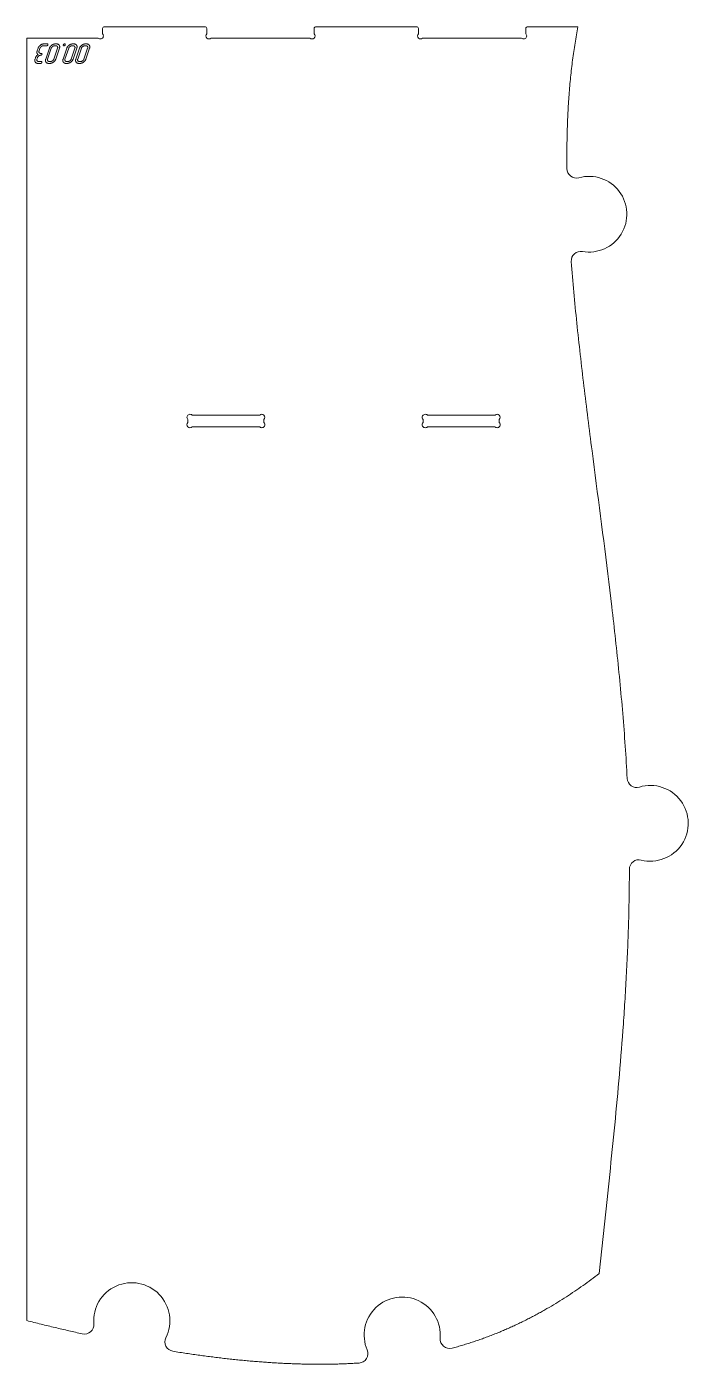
# Model space of a CAD drawing. Header units: millimetres. Extents: x 14 to 1440, y -716 to -10.
# Drawn here: x 1091 to 1440, y -716 to -10 of the extents above; entities that cross this region are included whole.
import ezdxf

# ---------------------------------------------------------------- set-up
doc = ezdxf.new("R2010")
doc.units = ezdxf.units.MM
doc.layers.add('Cut', color=7, linetype='Continuous', lineweight=0)
doc.layers.add('Mark', color=7, linetype='Continuous', lineweight=0)

msp = doc.modelspace()

# ---------------------------------------------------------------- linework, layer by layer
at = {"layer": 'Cut'}
for points in [[(1393.054429, -668.61327), (1391.989215, -669.417096), (1390.921543, -670.216032), (1389.851303, -671.010023), (1388.778386, -671.799019), (1387.702681, -672.582966), (1386.62408, -673.361813), (1385.542472, -674.135506), (1384.457748, -674.903994), (1383.369799, -675.667224), (1382.278514, -676.425143), (1381.183785, -677.1777), (1380.085502, -677.924842), (1378.983555, -678.666517), (1377.877834, -679.402672), (1376.768231, -680.133254), (1375.654634, -680.858213), (1374.536936, -681.577494), (1373.415025, -682.291046), (1372.288794, -682.998817), (1371.158131, -683.700754), (1370.022927, -684.396804), (1368.883074, -685.086916), (1367.738461, -685.771036), (1366.588978, -686.449114), (1365.434516, -687.121095), (1364.855384, -687.454783), (1364.274966, -687.786928), (1363.693249, -688.117523), (1363.110218, -688.446561), (1362.525861, -688.774036), (1361.940162, -689.099941), (1361.35311, -689.424269), (1360.764689, -689.747015), (1360.174887, -690.068171), (1359.583689, -690.387732), (1358.991082, -690.70569), (1358.397053, -691.022039), (1357.801586, -691.336772), (1357.20467, -691.649883), (1356.60629, -691.961366), (1356.006432, -692.271213), (1355.405083, -692.579418), (1354.802228, -692.885975), (1354.197855, -693.190878), (1353.59195, -693.494118), (1352.984499, -693.795691), (1352.375488, -694.09559), (1351.764903, -694.393807), (1351.152731, -694.690336), (1350.538958, -694.985172), (1349.923571, -695.278307), (1349.306555, -695.569734), (1348.687897, -695.859448), (1348.067584, -696.147442), (1347.445601, -696.433708), (1346.821935, -696.718241), (1346.196573, -697.001035), (1345.569499, -697.282081), (1344.940702, -697.561375), (1344.310167, -697.838909), (1343.67788, -698.114677), (1343.043828, -698.388672), (1342.407997, -698.660888), (1341.770373, -698.931318), (1341.130943, -699.199955), (1340.489693, -699.466794), (1339.846609, -699.731828), (1339.201678, -699.995049), (1338.554885, -700.256452), (1337.906218, -700.51603), (1337.255662, -700.773776), (1336.603204, -701.029684), (1335.948829, -701.283747), (1335.292526, -701.53596), (1334.634278, -701.786314), (1333.974074, -702.034804), (1333.311899, -702.281423), (1332.64774, -702.526164), (1331.981582, -702.769022), (1331.313412, -703.009989), (1330.643217, -703.249059), (1329.970983, -703.486225), (1329.296696, -703.721481), (1328.620342, -703.954821), (1327.941908, -704.186237), (1327.261379, -704.415723), (1326.578743, -704.643273), (1325.893986, -704.868881), (1325.207093, -705.092538), (1324.518052, -705.31424), (1323.826848, -705.533979), (1323.133467, -705.751749), (1322.437897, -705.967543), (1321.740124, -706.181356), (1321.040132, -706.393179), (1320.33791, -706.603007), (1319.633443, -706.810834), (1318.926718, -707.016652), (1318.217721, -707.220455), (1317.506437, -707.422237), (1316.792855, -707.62199), (1316.076959, -707.819709), (1315.358736, -708.015387, -0.5200479909), (1309.07008, -702.773559, 1.2759658594), (1270.522224, -708.92124, -0.5164059997), (1266.233336, -715.85582), (1265.586586, -715.896261), (1264.938151, -715.935407), (1264.288026, -715.973255), (1263.636205, -716.009802), (1262.982684, -716.045046), (1262.327456, -716.078984), (1261.670518, -716.111613), (1261.011862, -716.142932), (1260.351485, -716.172938), (1259.689381, -716.201628), (1259.025545, -716.228999), (1258.35997, -716.25505), (1257.692654, -716.279777), (1257.023589, -716.303178), (1256.35277, -716.325251), (1255.680193, -716.345994), (1255.005853, -716.365402), (1254.329743, -716.383475), (1253.651858, -716.40021), (1252.972195, -716.415603), (1252.290746, -716.429653), (1251.607507, -716.442357), (1250.922473, -716.453713), (1250.235638, -716.463718), (1249.546997, -716.472369), (1248.856546, -716.479664), (1248.164277, -716.485601), (1247.470187, -716.490177), (1246.774271, -716.493389), (1246.076522, -716.495235), (1245.376936, -716.495713), (1244.675507, -716.49482), (1243.97223, -716.492553), (1243.2671, -716.48891), (1242.560111, -716.483888), (1241.851259, -716.477485), (1241.140538, -716.469699), (1240.427943, -716.460527), (1239.713468, -716.449966), (1238.997108, -716.438013), (1238.278859, -716.424668), (1237.558715, -716.409926), (1236.836669, -716.393785), (1236.112719, -716.376243), (1235.386857, -716.357297), (1234.659079, -716.336946), (1233.92938, -716.315185), (1233.197754, -716.292013), (1232.464195, -716.267428), (1231.7287, -716.241426), (1230.991262, -716.214006), (1230.251877, -716.185164), (1229.510538, -716.154899), (1228.767241, -716.123207), (1228.021981, -716.090086), (1227.274752, -716.055534), (1226.525549, -716.019548), (1225.774366, -715.982126), (1225.021199, -715.943265), (1224.266043, -715.902963), (1223.508891, -715.861217), (1222.749739, -715.818024), (1221.988581, -715.773383), (1221.225413, -715.72729), (1220.460228, -715.679743), (1219.693023, -715.63074), (1218.92379, -715.580278), (1218.152526, -715.528355), (1217.379225, -715.474967), (1216.603881, -715.420113), (1215.82649, -715.36379), (1215.047046, -715.305996), (1214.265544, -715.246727), (1213.481979, -715.185982), (1212.696345, -715.123758), (1211.908637, -715.060053), (1211.11885, -714.994863), (1210.326979, -714.928187), (1209.533018, -714.860022), (1208.736962, -714.790365), (1207.938806, -714.719215), (1207.138545, -714.646567), (1206.336173, -714.572421), (1205.531686, -714.496772), (1204.725077, -714.41962), (1203.916341, -714.340961), (1203.105474, -714.260793), (1202.292471, -714.179113), (1201.477325, -714.09592), (1200.660031, -714.011209), (1199.840585, -713.924979), (1199.018981, -713.837228), (1198.195214, -713.747952), (1197.369278, -713.65715), (1196.541169, -713.564818), (1195.710881, -713.470954), (1194.878408, -713.375557), (1194.043746, -713.278622), (1193.20689, -713.180148), (1192.367833, -713.080133), (1191.526572, -712.978573), (1190.683099, -712.875466), (1189.837411, -712.77081), (1188.989503, -712.664603), (1188.139367, -712.55684), (1187.287001, -712.447521), (1186.432398, -712.336643), (1185.575552, -712.224203), (1184.71646, -712.110198), (1183.855115, -711.994627), (1182.991512, -711.877486), (1182.125646, -711.758773), (1181.257512, -711.638485), (1180.387104, -711.516621), (1179.514418, -711.393177), (1178.639448, -711.268151), (1177.762188, -711.141541), (1176.882634, -711.013344), (1176.00078, -710.883557), (1175.116621, -710.752179), (1174.230152, -710.619205), (1173.341367, -710.484635), (1172.450261, -710.348465), (1171.556829, -710.210694), (1170.661066, -710.071317), (1169.762967, -709.930334), (1168.862525, -709.787741), (1167.959737, -709.643535, -0.5055615811), (1164.272811, -702.484177, 1.3143864148), (1126.231107, -695.144842, -0.504451021), (1120.16271, -700.422656), (1119.277295, -700.225558), (1118.389939, -700.027168), (1117.500639, -699.827485), (1116.609391, -699.626508), (1115.716191, -699.424235), (1114.821037, -699.220663), (1113.923925, -699.015793), (1113.024852, -698.809621), (1112.123814, -698.602147), (1111.220809, -698.393368), (1110.315832, -698.183284), (1109.40888, -697.971892), (1108.49995, -697.759192), (1107.589039, -697.54518), (1106.676143, -697.329857), (1105.76126, -697.11322), (1104.844384, -696.895267), (1103.925514, -696.675997), (1103.004646, -696.455408), (1102.081776, -696.2335), (1101.156902, -696.010269), (1100.230019, -695.785715), (1099.301124, -695.559836), (1098.370215, -695.33263), (1097.437288, -695.104096), (1096.502338, -694.874232), (1095.565364, -694.643037), (1094.626361, -694.410509), (1093.685327, -694.176646), (1092.742258, -693.941446), (1091.79715, -693.704909), (1090.85, -693.467032), (1090.85, -16.206988), (1128.604856, -16.206988, 1), (1130.84992, -13.961924), (1130.84992, -11.206998, -0.4142135624), (1131.849918, -10.207), (1184.849812, -10.207, -0.4142135624), (1185.84981, -11.206998), (1185.84981, -13.961924, 1), (1188.094874, -16.206988), (1240.314515, -16.206988, 1), (1242.559579, -13.961924), (1242.559579, -11.206998, -0.4142135624), (1243.559577, -10.207), (1296.559471, -10.207, -0.4142135624), (1297.559469, -11.206998), (1297.559469, -13.961924, 1), (1299.804533, -16.206988), (1352.024174, -16.206988, 1), (1354.269238, -13.961924), (1354.269238, -11.206998, -0.4142135624), (1355.269236, -10.207), (1381.769183, -10.207), (1381.561379, -11.279671), (1381.357749, -12.355772), (1381.158271, -13.435289), (1380.962923, -14.518206), (1380.771682, -15.604508), (1380.584527, -16.694179), (1380.401436, -17.787206), (1380.222385, -18.883572), (1380.047354, -19.983262), (1379.876321, -21.086261), (1379.709262, -22.192555), (1379.546157, -23.302127), (1379.386982, -24.414963), (1379.231717, -25.531047), (1379.080338, -26.650364), (1378.932824, -27.7729), (1378.789152, -28.898638), (1378.649302, -30.027564), (1378.513249, -31.159663), (1378.380974, -32.294919), (1378.252452, -33.433317), (1378.127663, -34.574842), (1378.006584, -35.719479), (1377.889193, -36.867212), (1377.775468, -38.018027), (1377.665387, -39.171908), (1377.558928, -40.32884), (1377.456068, -41.488808), (1377.356787, -42.651797), (1377.261061, -43.817791), (1377.168868, -44.986776), (1377.080187, -46.158736), (1376.994996, -47.333656), (1376.913271, -48.51152), (1376.834992, -49.692315), (1376.760136, -50.876023), (1376.688681, -52.062631), (1376.620605, -53.252123), (1376.555886, -54.444484), (1376.494502, -55.639699), (1376.43643, -56.837752), (1376.381649, -58.038629), (1376.330137, -59.242313), (1376.281871, -60.448791), (1376.23683, -61.658047), (1376.194991, -62.870065), (1376.156332, -64.084831), (1376.120831, -65.302329), (1376.088467, -66.522544), (1376.059216, -67.745461), (1376.033058, -68.971064), (1376.009969, -70.19934), (1375.989928, -71.430271), (1375.972912, -72.663844), (1375.958901, -73.900043), (1375.94787, -75.138853), (1375.9398, -76.380258), (1375.934666, -77.624244), (1375.932448, -78.870795), (1375.933123, -80.119896), (1375.93667, -81.371532), (1375.943065, -82.625688), (1375.952287, -83.882348), (1375.964314, -85.141498, 0.4917796925), (1382.288284, -89.909689, -1.2503515245), (1384.100699, -128.889479, 0.4898942849), (1378.244059, -134.193619), (1378.398868, -136.195238), (1378.557933, -138.201027), (1378.721179, -140.210935), (1378.888535, -142.224911), (1379.059928, -144.242907), (1379.235284, -146.264872), (1379.41453, -148.290756), (1379.597595, -150.320509), (1379.784404, -152.35408), (1379.974884, -154.391419), (1380.168964, -156.432477), (1380.36657, -158.477203), (1380.567629, -160.525547), (1380.772068, -162.577459), (1380.979814, -164.632888), (1381.190795, -166.691786), (1381.404937, -168.754101), (1381.622168, -170.819783), (1381.842414, -172.888783), (1382.065604, -174.96105), (1382.291663, -177.036533), (1382.520518, -179.115184), (1382.752098, -181.196952), (1382.986329, -183.281786), (1383.223139, -185.369637), (1383.462453, -187.460454), (1383.7042, -189.554187), (1383.948306, -191.650787), (1384.194699, -193.750202), (1384.443305, -195.852384), (1384.694052, -197.957281), (1384.946867, -200.064844), (1385.201677, -202.175022), (1385.458409, -204.287766), (1385.71699, -206.403025), (1385.977347, -208.520749), (1386.239407, -210.640888), (1386.503098, -212.763392), (1386.768346, -214.888211), (1387.035078, -217.015294), (1387.303222, -219.144592), (1387.572705, -221.276055), (1387.843454, -223.409631), (1388.115395, -225.545272), (1388.388457, -227.682926), (1388.662565, -229.822545), (1388.937648, -231.964077), (1389.213632, -234.107473), (1389.768011, -238.399654), (1390.325121, -242.698689), (1390.884377, -247.004176), (1391.445197, -251.315713), (1392.006997, -255.6329), (1392.569193, -259.955336), (1393.131204, -264.28262), (1393.692444, -268.614351), (1394.252331, -272.950127), (1394.810282, -277.289548), (1395.365713, -281.632213), (1395.918042, -285.977721), (1396.466684, -290.32567), (1397.011056, -294.67566), (1397.550576, -299.027289), (1398.08466, -303.380157), (1398.612724, -307.733863), (1399.134186, -312.088006), (1399.648462, -316.442183), (1399.902722, -318.61916), (1400.154968, -320.795996), (1400.405125, -322.97264), (1400.653122, -325.149042), (1400.898884, -327.325152), (1401.14234, -329.500921), (1401.383416, -331.676297), (1401.622039, -333.851231), (1401.858136, -336.025672), (1402.091635, -338.199571), (1402.322463, -340.372878), (1402.550546, -342.545541), (1402.775812, -344.717512), (1402.998188, -346.88874), (1403.217601, -349.059174), (1403.433978, -351.228766), (1403.647246, -353.397464), (1403.857332, -355.565218), (1404.064163, -357.731979), (1404.267667, -359.897696), (1404.46777, -362.062319), (1404.6644, -364.225798), (1404.857483, -366.388083), (1405.046948, -368.549124), (1405.23272, -370.70887), (1405.414726, -372.867271), (1405.592895, -375.024278), (1405.767153, -377.179841), (1405.937427, -379.333908), (1406.103645, -381.48643), (1406.265733, -383.637357), (1406.423618, -385.786639), (1406.577228, -387.934225), (1406.726489, -390.080066), (1406.871329, -392.224111), (1407.011675, -394.36631), (1407.147454, -396.506614), (1407.278592, -398.644971), (1407.405018, -400.781332), (1407.526658, -402.915647), (1407.643439, -405.047865), (1407.755288, -407.177936, 0.4871756764), (1414.196975, -411.707084, -1.3135480345), (1415.139819, -450.252577, 0.4874174628), (1408.927266, -455.095161), (1408.922897, -456.828284), (1408.915456, -458.559953), (1408.904973, -460.290178), (1408.891475, -462.018969), (1408.874991, -463.746336), (1408.855549, -465.472289), (1408.833177, -467.196839), (1408.807903, -468.919997), (1408.779757, -470.641771), (1408.748765, -472.362173), (1408.714957, -474.081213), (1408.67836, -475.798901), (1408.639003, -477.515247), (1408.596914, -479.230262), (1408.552121, -480.943956), (1408.504653, -482.656338), (1408.454538, -484.36742), (1408.401803, -486.077212), (1408.346479, -487.785723), (1408.288592, -489.492964), (1408.228171, -491.198946), (1408.165244, -492.903678), (1408.099839, -494.607171), (1408.031985, -496.309436), (1407.96171, -498.010481), (1407.889043, -499.710318), (1407.81401, -501.408957), (1407.736642, -503.106408), (1407.656965, -504.802682), (1407.575009, -506.497788), (1407.490802, -508.191737), (1407.404371, -509.884539), (1407.315745, -511.576204), (1407.224953, -513.266743), (1407.132022, -514.956166), (1407.036981, -516.644484), (1406.939858, -518.331705), (1406.840681, -520.017841), (1406.739479, -521.702902), (1406.63628, -523.386898), (1406.531113, -525.06984), (1406.424004, -526.751737), (1406.314983, -528.4326), (1406.204079, -530.11244), (1406.091318, -531.791265), (1405.97673, -533.469088), (1405.860343, -535.145917), (1405.742184, -536.821764), (1405.500668, -540.170549), (1405.252406, -543.515527), (1404.997626, -546.856778), (1404.736553, -550.194385), (1404.469414, -553.52843), (1404.196434, -556.858995), (1403.91784, -560.186162), (1403.633858, -563.510013), (1403.344713, -566.83063), (1403.050633, -570.148095), (1402.751842, -573.46249), (1402.448568, -576.773897), (1402.141036, -580.082398), (1401.829472, -583.388076), (1401.514103, -586.691011), (1401.195155, -589.991287), (1400.872853, -593.288986), (1400.547424, -596.584188), (1400.219094, -599.876977), (1399.888088, -603.167434), (1399.554634, -606.455642), (1399.218957, -609.741682), (1398.881284, -613.025637), (1398.541839, -616.307588), (1398.200851, -619.587618), (1397.858544, -622.865808), (1397.170879, -629.416998), (1396.480653, -635.961815), (1395.789676, -642.500915), (1395.099756, -649.034954), (1394.412703, -655.564589), (1393.730324, -662.090475)], [(1213.818556, -221.506578, 1), (1216.06362, -219.261514), (1216.06362, -217.551654, 1), (1213.818556, -215.30659), (1178.108765, -215.30659, 1), (1175.863701, -217.551654), (1175.863701, -219.261514, 1), (1178.108765, -221.506578)], [(1337.999723, -221.506578, 1), (1340.244787, -219.261514), (1340.244787, -217.551654, 1), (1337.999723, -215.30659), (1302.289931, -215.30659, 1), (1300.044867, -217.551654), (1300.044867, -219.261514, 1), (1302.289931, -221.506578)]]:
    msp.add_lwpolyline(points, format="xyb", close=True, dxfattribs=at)
at = {"layer": 'Mark'}
for points in [[(1098.534932, -24.274483), (1098.17779, -24.274483), (1098.112593, -24.273007), (1098.049592, -24.268581), (1097.988787, -24.261205), (1097.930176, -24.250878), (1097.873762, -24.2376), (1097.819542, -24.221372), (1097.767519, -24.202193), (1097.717691, -24.180063), (1097.670058, -24.154983), (1097.624621, -24.126952), (1097.581379, -24.095971), (1097.540333, -24.062039), (1097.501483, -24.025156), (1097.464828, -23.985323), (1097.430368, -23.942539), (1097.398104, -23.896805), (1097.368616, -23.848999), (1097.342484, -23.8), (1097.319708, -23.749808), (1097.300288, -23.698424), (1097.284224, -23.645846), (1097.271516, -23.592076), (1097.262164, -23.537113), (1097.256168, -23.480957), (1097.253529, -23.423609), (1097.254245, -23.365068), (1097.258317, -23.305334), (1097.265746, -23.244407), (1097.27653, -23.182287), (1097.290671, -23.118974), (1097.308167, -23.054469), (1097.32902, -22.988771), (1097.81451, -21.560202), (1097.838402, -21.494238), (1097.864821, -21.429493), (1097.893768, -21.365967), (1097.925241, -21.30366), (1097.959242, -21.242572), (1097.995771, -21.182702), (1098.034827, -21.124052), (1098.07641, -21.066621), (1098.12052, -21.010408), (1098.167157, -20.955415), (1098.216322, -20.90164), (1098.268014, -20.849085), (1098.322233, -20.797748), (1098.37898, -20.747631), (1098.438254, -20.698732), (1098.500055, -20.651052), (1098.56323, -20.605453), (1098.626624, -20.562796), (1098.690237, -20.52308), (1098.754069, -20.486307), (1098.818121, -20.452475), (1098.882392, -20.421585), (1098.946882, -20.393637), (1099.011592, -20.368631), (1099.07652, -20.346567), (1099.141669, -20.327445), (1099.207036, -20.311264), (1099.272623, -20.298026), (1099.338429, -20.287729), (1099.404454, -20.280374), (1099.470699, -20.275962), (1099.537163, -20.274491), (1101.322873, -20.274491), (1101.384084, -20.272538), (1101.442715, -20.266678), (1101.498767, -20.256913), (1101.552239, -20.243241), (1101.603133, -20.225663), (1101.651447, -20.204178), (1101.697183, -20.178788), (1101.740339, -20.149491), (1101.780916, -20.116288), (1101.818914, -20.079179), (1101.854332, -20.038163), (1101.887172, -19.993241), (1101.917432, -19.944413), (1101.945113, -19.891679), (1101.970215, -19.835038), (1101.992738, -19.774492), (1102.011368, -19.713945), (1102.024764, -19.657304), (1102.032926, -19.60457), (1102.035853, -19.555742), (1102.033546, -19.51082), (1102.026006, -19.469805), (1102.01323, -19.432695), (1101.995221, -19.399492), (1101.971978, -19.370196), (1101.9435, -19.344805), (1101.909788, -19.323321), (1101.870842, -19.305743), (1101.826662, -19.292071), (1101.777248, -19.282305), (1101.722599, -19.276446), (1101.662716, -19.274493), (1099.877006, -19.274493), (1099.757487, -19.2771), (1099.638469, -19.28492), (1099.519951, -19.297954), (1099.401933, -19.316202), (1099.284415, -19.339664), (1099.167397, -19.368339), (1099.05088, -19.402228), (1098.934862, -19.441331), (1098.819344, -19.485647), (1098.704326, -19.535178), (1098.589809, -19.589921), (1098.475791, -19.649879), (1098.362274, -19.71505), (1098.249256, -19.785435), (1098.136739, -19.861034), (1098.024721, -19.941846), (1097.915184, -20.026373), (1097.810107, -20.113117), (1097.709491, -20.202076), (1097.613335, -20.293251), (1097.521639, -20.386642), (1097.434404, -20.48225), (1097.351629, -20.580073), (1097.273314, -20.680112), (1097.199459, -20.782367), (1097.130065, -20.886839), (1097.065132, -20.993526), (1097.004659, -21.102429), (1096.948646, -21.213548), (1096.897093, -21.326884), (1096.850001, -21.442435), (1096.807369, -21.560202), (1096.321879, -22.988771), (1096.296313, -23.067826), (1096.273577, -23.146176), (1096.25367, -23.22382), (1096.236594, -23.300758), (1096.222347, -23.37699), (1096.21093, -23.452516), (1096.202343, -23.527336), (1096.196586, -23.601451), (1096.193659, -23.67486), (1096.193561, -23.747563), (1096.196294, -23.81956), (1096.201856, -23.890851), (1096.210248, -23.961437), (1096.22147, -24.031316), (1096.235522, -24.10049), (1096.252403, -24.168958), (1096.271767, -24.23572), (1096.293263, -24.299775), (1096.316893, -24.361123), (1096.342655, -24.419763), (1096.370551, -24.475698), (1096.40058, -24.528925), (1096.432742, -24.579445), (1096.467038, -24.627258), (1096.503466, -24.672365), (1096.542028, -24.714764), (1096.582723, -24.754457), (1096.625551, -24.791442), (1096.670512, -24.825721), (1096.717606, -24.857293), (1096.766834, -24.886158), (1096.818195, -24.912316), (1096.697959, -24.983598), (1096.582481, -25.059109), (1096.47176, -25.138847), (1096.365796, -25.222813), (1096.26459, -25.311008), (1096.16814, -25.40343), (1096.076448, -25.50008), (1095.989513, -25.600958), (1095.907336, -25.706065), (1095.829915, -25.815399), (1095.757252, -25.928961), (1095.689347, -26.046751), (1095.626198, -26.16877), (1095.567807, -26.295016), (1095.514173, -26.42549), (1095.465296, -26.560192), (1095.222551, -27.274477), (1095.18523, -27.391978), (1095.153876, -27.50729), (1095.128488, -27.620411), (1095.109067, -27.731343), (1095.095613, -27.840085), (1095.088125, -27.946637), (1095.086604, -28.050999), (1095.09105, -28.153172), (1095.101462, -28.253154), (1095.117841, -28.350947), (1095.140186, -28.44655), (1095.168498, -28.539963), (1095.202777, -28.631186), (1095.243022, -28.72022), (1095.289234, -28.807063), (1095.341412, -28.891717), (1095.398584, -28.972664), (1095.459776, -29.048389), (1095.524989, -29.118892), (1095.594223, -29.184172), (1095.667476, -29.24423), (1095.744751, -29.299065), (1095.826045, -29.348678), (1095.911361, -29.393069), (1096.000696, -29.432237), (1096.094052, -29.466183), (1096.191429, -29.494906), (1096.292826, -29.518407), (1096.398244, -29.536685), (1096.507682, -29.549742), (1096.62114, -29.557575), (1096.738619, -29.560186), (1098.167188, -29.560186), (1098.228398, -29.558233), (1098.287029, -29.552374), (1098.343081, -29.542608), (1098.396554, -29.528936), (1098.447448, -29.511358), (1098.495762, -29.489874), (1098.541497, -29.464483), (1098.584653, -29.435187), (1098.62523, -29.401984), (1098.663228, -29.364874), (1098.698647, -29.323859), (1098.731486, -29.278937), (1098.761747, -29.230109), (1098.789428, -29.177375), (1098.81453, -29.120734), (1098.837052, -29.060187), (1098.855682, -28.999641), (1098.869078, -28.943), (1098.87724, -28.890266), (1098.880168, -28.841438), (1098.877861, -28.796516), (1098.87032, -28.7555), (1098.857545, -28.718391), (1098.839536, -28.685188), (1098.816292, -28.655891), (1098.787815, -28.630501), (1098.754103, -28.609016), (1098.715157, -28.591438), (1098.670977, -28.577766), (1098.621562, -28.568001), (1098.566913, -28.562141), (1098.507031, -28.560188), (1097.078462, -28.560188), (1097.013265, -28.558713), (1096.950264, -28.554287), (1096.889458, -28.546911), (1096.830848, -28.536584), (1096.774433, -28.523306), (1096.720214, -28.507077), (1096.668191, -28.487898), (1096.618363, -28.465769), (1096.57073, -28.440689), (1096.525293, -28.412658), (1096.482051, -28.381677), (1096.441005, -28.347745), (1096.402155, -28.310862), (1096.3655, -28.271029), (1096.33104, -28.228245), (1096.298776, -28.182511), (1096.269288, -28.134704), (1096.243156, -28.085705), (1096.22038, -28.035514), (1096.20096, -27.984129), (1096.184896, -27.931552), (1096.172188, -27.877782), (1096.162836, -27.822819), (1096.15684, -27.766663), (1096.1542, -27.709315), (1096.154917, -27.650773), (1096.158989, -27.591039), (1096.166417, -27.530112), (1096.177202, -27.467993), (1096.191342, -27.40468), (1096.208839, -27.340175), (1096.229691, -27.274477), (1096.472436, -26.560192), (1096.496328, -26.494228), (1096.522748, -26.429483), (1096.551694, -26.365957), (1096.583168, -26.30365), (1096.617169, -26.242562), (1096.653698, -26.182692), (1096.692753, -26.124042), (1096.734336, -26.066611), (1096.778447, -26.010398), (1096.825084, -25.955405), (1096.874249, -25.90163), (1096.925941, -25.849075), (1096.98016, -25.797738), (1097.036907, -25.747621), (1097.096181, -25.698722), (1097.157982, -25.651042), (1097.221157, -25.605443), (1097.28455, -25.562786), (1097.348163, -25.52307), (1097.411996, -25.486297), (1097.476048, -25.452465), (1097.540319, -25.421575), (1097.604809, -25.393627), (1097.669518, -25.368621), (1097.734447, -25.346557), (1097.799595, -25.327435), (1097.864963, -25.311254), (1097.93055, -25.298016), (1097.996356, -25.287719), (1098.062381, -25.280364), (1098.128625, -25.275952), (1098.195089, -25.274481), (1098.2563, -25.272528), (1098.314931, -25.266668), (1098.370983, -25.256903), (1098.424456, -25.243231), (1098.475349, -25.225653), (1098.523664, -25.204168), (1098.569399, -25.178778), (1098.612555, -25.149481), (1098.653132, -25.116278), (1098.69113, -25.079169), (1098.726549, -25.038153), (1098.759388, -24.993231), (1098.789648, -24.944403), (1098.817329, -24.891669), (1098.842431, -24.835028), (1098.864954, -24.774482), (1098.883584, -24.713935), (1098.89698, -24.657294), (1098.905142, -24.60456), (1098.908069, -24.555732), (1098.905763, -24.51081), (1098.898222, -24.469795), (1098.885447, -24.432685), (1098.867438, -24.399482), (1098.844194, -24.370186), (1098.815716, -24.344795), (1098.782005, -24.323311), (1098.743059, -24.305733), (1098.698878, -24.292061), (1098.649464, -24.282295), (1098.594815, -24.276436)], [(1106.165386, -27.274477), (1108.107346, -21.560202), (1108.144639, -21.442767), (1108.175966, -21.327516), (1108.201327, -21.214448), (1108.220721, -21.103563), (1108.23415, -20.994861), (1108.241612, -20.888343), (1108.243108, -20.784008), (1108.238638, -20.681856), (1108.228202, -20.581887), (1108.211799, -20.484102), (1108.18943, -20.388501), (1108.161095, -20.295082), (1108.126794, -20.203847), (1108.086527, -20.114795), (1108.040294, -20.027927), (1107.988094, -19.943241), (1107.930932, -19.86226), (1107.869811, -19.786503), (1107.804731, -19.715971), (1107.735692, -19.650664), (1107.662694, -19.590581), (1107.585736, -19.535723), (1107.50482, -19.486089), (1107.419945, -19.44168), (1107.331111, -19.402495), (1107.238318, -19.368535), (1107.141566, -19.3398), (1107.040855, -19.316289), (1106.936185, -19.298003), (1106.827556, -19.284942), (1106.714968, -19.277105), (1106.598421, -19.274493), (1105.884136, -19.274493), (1105.764631, -19.277099), (1105.645595, -19.284918), (1105.527029, -19.29795), (1105.408932, -19.316195), (1105.291304, -19.339653), (1105.174146, -19.368324), (1105.057458, -19.402207), (1104.941239, -19.441303), (1104.82549, -19.485612), (1104.71021, -19.535134), (1104.5954, -19.589869), (1104.48106, -19.649816), (1104.367188, -19.714977), (1104.253787, -19.78535), (1104.140855, -19.860936), (1104.028392, -19.941735), (1103.918409, -20.026249), (1103.812915, -20.112982), (1103.71191, -20.201934), (1103.615394, -20.293105), (1103.523368, -20.386494), (1103.43583, -20.482101), (1103.352782, -20.579928), (1103.274223, -20.679973), (1103.200152, -20.782236), (1103.130571, -20.886718), (1103.065479, -20.993419), (1103.004877, -21.102338), (1102.948763, -21.213477), (1102.897139, -21.326833), (1102.850003, -21.442408), (1102.807357, -21.560202), (1100.865396, -27.274477), (1100.828077, -27.392005), (1100.796754, -27.50734), (1100.771428, -27.620483), (1100.752098, -27.731434), (1100.738765, -27.840192), (1100.731429, -27.946757), (1100.73009, -28.051131), (1100.734747, -28.153311), (1100.745401, -28.2533), (1100.762051, -28.351095), (1100.784699, -28.446699), (1100.813343, -28.54011), (1100.847983, -28.631328), (1100.88862, -28.720354), (1100.935254, -28.807187), (1100.987885, -28.891828), (1101.045509, -28.972762), (1101.107122, -29.048475), (1101.172725, -29.118966), (1101.242317, -29.184235), (1101.315899, -29.244283), (1101.393471, -29.299109), (1101.475032, -29.348714), (1101.560582, -29.393097), (1101.650122, -29.432258), (1101.743651, -29.466199), (1101.84117, -29.494917), (1101.942679, -29.518414), (1102.048177, -29.536689), (1102.157664, -29.549743), (1102.271141, -29.557576), (1102.388608, -29.560186), (1103.102892, -29.560186), (1103.22095, -29.55757), (1103.338629, -29.54972), (1103.45593, -29.536636), (1103.572851, -29.51832), (1103.689394, -29.49477), (1103.805558, -29.465987), (1103.921343, -29.43197), (1104.036749, -29.39272), (1104.151776, -29.348237), (1104.266425, -29.29852), (1104.380694, -29.243571), (1104.494585, -29.183387), (1104.608097, -29.117971), (1104.72123, -29.047321), (1104.833984, -28.971438), (1104.946359, -28.890322), (1105.056295, -28.80551), (1105.161732, -28.718541), (1105.262669, -28.629415), (1105.359106, -28.538132), (1105.451044, -28.444692), (1105.538482, -28.349094), (1105.62142, -28.25134), (1105.699859, -28.151428), (1105.773799, -28.049359), (1105.843239, -27.945133), (1105.908179, -27.83875), (1105.968619, -27.73021), (1106.02456, -27.619512), (1106.076002, -27.506657), (1106.122944, -27.391646)], [(1105.158245, -27.274477), (1107.100205, -21.560202), (1107.12103, -21.494571), (1107.1385, -21.430125), (1107.152613, -21.366866), (1107.163371, -21.304793), (1107.170774, -21.243907), (1107.174821, -21.184206), (1107.175512, -21.125692), (1107.172848, -21.068365), (1107.166828, -21.012223), (1107.157452, -20.957268), (1107.144721, -20.903499), (1107.128634, -20.850916), (1107.109191, -20.799519), (1107.086393, -20.749309), (1107.060239, -20.700285), (1107.03073, -20.652447), (1106.998476, -20.606679), (1106.964088, -20.563864), (1106.927565, -20.524001), (1106.888909, -20.487091), (1106.848119, -20.453134), (1106.805194, -20.42213), (1106.760136, -20.394079), (1106.712943, -20.36898), (1106.663617, -20.346834), (1106.612156, -20.327641), (1106.558562, -20.3114), (1106.502833, -20.298113), (1106.44497, -20.287778), (1106.384973, -20.280396), (1106.322843, -20.275967), (1106.258578, -20.274491), (1105.544293, -20.274491), (1105.477775, -20.275962), (1105.411452, -20.280377), (1105.345324, -20.287735), (1105.279391, -20.298036), (1105.213653, -20.311281), (1105.148109, -20.327468), (1105.08276, -20.346599), (1105.017607, -20.368673), (1104.952648, -20.39369), (1104.887884, -20.42165), (1104.823314, -20.452554), (1104.75894, -20.486401), (1104.694761, -20.523191), (1104.630776, -20.562924), (1104.566986, -20.6056), (1104.503391, -20.65122), (1104.441172, -20.698918), (1104.381507, -20.747832), (1104.324398, -20.797961), (1104.269843, -20.849305), (1104.217844, -20.901863), (1104.168401, -20.955637), (1104.121512, -21.010626), (1104.077179, -21.06683), (1104.0354, -21.124249), (1103.996177, -21.182883), (1103.959509, -21.242732), (1103.925397, -21.303796), (1103.893839, -21.366075), (1103.864837, -21.429569), (1103.83839, -21.494278), (1103.814498, -21.560202), (1101.872537, -27.274477), (1101.851711, -27.340135), (1101.834267, -27.404604), (1101.820203, -27.467885), (1101.809521, -27.529976), (1101.802221, -27.590879), (1101.798301, -27.650593), (1101.797763, -27.709118), (1101.800607, -27.766454), (1101.806831, -27.822601), (1101.816437, -27.877559), (1101.829425, -27.931329), (1101.845793, -27.98391), (1101.865544, -28.035301), (1101.888675, -28.085504), (1101.915188, -28.134518), (1101.945082, -28.182343), (1101.977753, -28.228098), (1102.012595, -28.270901), (1102.04961, -28.310751), (1102.088797, -28.34765), (1102.130155, -28.381597), (1102.173686, -28.412593), (1102.219389, -28.440636), (1102.267263, -28.465727), (1102.31731, -28.487866), (1102.369528, -28.507054), (1102.423919, -28.523289), (1102.480481, -28.536573), (1102.539216, -28.546905), (1102.600122, -28.554285), (1102.6632, -28.558712), (1102.728451, -28.560188), (1103.442735, -28.560188), (1103.507739, -28.558708), (1103.572646, -28.554265), (1103.637454, -28.546862), (1103.702165, -28.536496), (1103.766779, -28.52317), (1103.831295, -28.506881), (1103.895713, -28.487631), (1103.960033, -28.46542), (1104.024256, -28.440247), (1104.088381, -28.412113), (1104.152409, -28.381017), (1104.216338, -28.34696), (1104.280171, -28.309941), (1104.343905, -28.269961), (1104.407542, -28.227019), (1104.471081, -28.181115), (1104.533288, -28.133151), (1104.592926, -28.084027), (1104.649997, -28.033742), (1104.7045, -27.982298), (1104.756435, -27.929693), (1104.805803, -27.875929), (1104.852602, -27.821004), (1104.896834, -27.764919), (1104.938498, -27.707674), (1104.977594, -27.649269), (1105.014122, -27.589704), (1105.048082, -27.528978), (1105.079475, -27.467093), (1105.108299, -27.404048), (1105.134556, -27.339842)], [(1115.32251, -27.274477), (1117.264471, -21.560202), (1117.301764, -21.442767), (1117.333091, -21.327516), (1117.358451, -21.214448), (1117.377846, -21.103563), (1117.391274, -20.994861), (1117.398737, -20.888343), (1117.400233, -20.784008), (1117.395762, -20.681856), (1117.385326, -20.581887), (1117.368924, -20.484102), (1117.346555, -20.388501), (1117.31822, -20.295082), (1117.283919, -20.203847), (1117.243652, -20.114795), (1117.197418, -20.027927), (1117.145219, -19.943241), (1117.088057, -19.86226), (1117.026936, -19.786503), (1116.961855, -19.715971), (1116.892816, -19.650664), (1116.819818, -19.590581), (1116.742861, -19.535723), (1116.661945, -19.486089), (1116.57707, -19.44168), (1116.488236, -19.402495), (1116.395443, -19.368535), (1116.298691, -19.3398), (1116.197979, -19.316289), (1116.093309, -19.298003), (1115.98468, -19.284942), (1115.872092, -19.277105), (1115.755545, -19.274493), (1115.041261, -19.274493), (1114.921755, -19.277099), (1114.802719, -19.284918), (1114.684153, -19.29795), (1114.566056, -19.316195), (1114.448429, -19.339653), (1114.331271, -19.368324), (1114.214583, -19.402207), (1114.098364, -19.441303), (1113.982615, -19.485612), (1113.867335, -19.535134), (1113.752525, -19.589869), (1113.638184, -19.649816), (1113.524313, -19.714977), (1113.410911, -19.78535), (1113.297979, -19.860936), (1113.185517, -19.941735), (1113.075534, -20.026249), (1112.97004, -20.112982), (1112.869035, -20.201934), (1112.772519, -20.293105), (1112.680492, -20.386494), (1112.592955, -20.482101), (1112.509906, -20.579928), (1112.431347, -20.679973), (1112.357277, -20.782236), (1112.287696, -20.886718), (1112.222604, -20.993419), (1112.162001, -21.102338), (1112.105888, -21.213477), (1112.054263, -21.326833), (1112.007128, -21.442408), (1111.964481, -21.560202), (1110.022521, -27.274477), (1109.985201, -27.392005), (1109.953879, -27.50734), (1109.928552, -27.620483), (1109.909223, -27.731434), (1109.89589, -27.840192), (1109.888554, -27.946757), (1109.887214, -28.051131), (1109.891872, -28.153311), (1109.902525, -28.2533), (1109.919176, -28.351095), (1109.941823, -28.446699), (1109.970467, -28.54011), (1110.005108, -28.631328), (1110.045745, -28.720354), (1110.092379, -28.807187), (1110.14501, -28.891828), (1110.202633, -28.972762), (1110.264247, -29.048475), (1110.32985, -29.118966), (1110.399442, -29.184235), (1110.473024, -29.244283), (1110.550595, -29.299109), (1110.632156, -29.348714), (1110.717707, -29.393097), (1110.807246, -29.432258), (1110.900776, -29.466199), (1110.998295, -29.494917), (1111.099803, -29.518414), (1111.205301, -29.536689), (1111.314789, -29.549743), (1111.428266, -29.557576), (1111.545732, -29.560186), (1112.260017, -29.560186), (1112.378075, -29.55757), (1112.495754, -29.54972), (1112.613054, -29.536636), (1112.729976, -29.51832), (1112.846519, -29.49477), (1112.962682, -29.465987), (1113.078467, -29.43197), (1113.193873, -29.39272), (1113.308901, -29.348237), (1113.423549, -29.29852), (1113.537819, -29.243571), (1113.651709, -29.183387), (1113.765221, -29.117971), (1113.878354, -29.047321), (1113.991109, -28.971438), (1114.103484, -28.890322), (1114.21342, -28.80551), (1114.318856, -28.718541), (1114.419793, -28.629415), (1114.516231, -28.538132), (1114.608168, -28.444692), (1114.695606, -28.349094), (1114.778545, -28.25134), (1114.856984, -28.151428), (1114.930923, -28.049359), (1115.000363, -27.945133), (1115.065303, -27.83875), (1115.125744, -27.73021), (1115.181685, -27.619512), (1115.233126, -27.506657), (1115.280068, -27.391646)], [(1110.479998, -20.274491), (1110.541208, -20.272538), (1110.599839, -20.266678), (1110.655891, -20.256913), (1110.709364, -20.243241), (1110.760258, -20.225663), (1110.808572, -20.204178), (1110.854307, -20.178788), (1110.897463, -20.149491), (1110.93804, -20.116288), (1110.976038, -20.079179), (1111.011457, -20.038163), (1111.044296, -19.993241), (1111.074557, -19.944413), (1111.102238, -19.891679), (1111.12734, -19.835038), (1111.149862, -19.774492), (1111.168493, -19.713945), (1111.181888, -19.657304), (1111.19005, -19.60457), (1111.192978, -19.555742), (1111.190671, -19.51082), (1111.18313, -19.469805), (1111.170355, -19.432695), (1111.152346, -19.399492), (1111.129102, -19.370196), (1111.100625, -19.344805), (1111.066913, -19.323321), (1111.027967, -19.305743), (1110.983787, -19.292071), (1110.934372, -19.282305), (1110.879724, -19.276446), (1110.819841, -19.274493), (1110.757765, -19.276446), (1110.698324, -19.282305), (1110.641516, -19.292071), (1110.587343, -19.305743), (1110.535803, -19.323321), (1110.486898, -19.344805), (1110.440627, -19.370196), (1110.39699, -19.399492), (1110.355987, -19.432695), (1110.317618, -19.469805), (1110.281884, -19.51082), (1110.248783, -19.555742), (1110.218317, -19.60457), (1110.190484, -19.657304), (1110.165286, -19.713945), (1110.142722, -19.774492), (1110.124133, -19.835038), (1110.110834, -19.891679), (1110.102823, -19.944413), (1110.100102, -19.993241), (1110.10267, -20.038163), (1110.110527, -20.079179), (1110.123673, -20.116288), (1110.142108, -20.149491), (1110.165832, -20.178788), (1110.194846, -20.204178), (1110.229148, -20.225663), (1110.26874, -20.243241), (1110.313621, -20.256913), (1110.363791, -20.266678), (1110.41925, -20.272538)], [(1114.31537, -27.274477), (1116.25733, -21.560202), (1116.278155, -21.494571), (1116.295624, -21.430125), (1116.309738, -21.366866), (1116.320496, -21.304793), (1116.327898, -21.243907), (1116.331945, -21.184206), (1116.332637, -21.125692), (1116.329972, -21.068365), (1116.323952, -21.012223), (1116.314576, -20.957268), (1116.301845, -20.903499), (1116.285758, -20.850916), (1116.266316, -20.799519), (1116.243518, -20.749309), (1116.217364, -20.700285), (1116.187855, -20.652447), (1116.1556, -20.606679), (1116.121212, -20.563864), (1116.08469, -20.524001), (1116.046034, -20.487091), (1116.005243, -20.453134), (1115.962319, -20.42213), (1115.917261, -20.394079), (1115.870068, -20.36898), (1115.820741, -20.346834), (1115.769281, -20.327641), (1115.715686, -20.3114), (1115.659957, -20.298113), (1115.602095, -20.287778), (1115.542098, -20.280396), (1115.479967, -20.275967), (1115.415702, -20.274491), (1114.701418, -20.274491), (1114.6349, -20.275962), (1114.568577, -20.280377), (1114.502449, -20.287735), (1114.436516, -20.298036), (1114.370777, -20.311281), (1114.305234, -20.327468), (1114.239885, -20.346599), (1114.174731, -20.368673), (1114.109772, -20.39369), (1114.045008, -20.42165), (1113.980439, -20.452554), (1113.916065, -20.486401), (1113.851885, -20.523191), (1113.787901, -20.562924), (1113.724111, -20.6056), (1113.660516, -20.65122), (1113.598296, -20.698918), (1113.538632, -20.747832), (1113.481522, -20.797961), (1113.426968, -20.849305), (1113.374969, -20.901863), (1113.325525, -20.955637), (1113.278637, -21.010626), (1113.234303, -21.06683), (1113.192525, -21.124249), (1113.153302, -21.182883), (1113.116634, -21.242732), (1113.082521, -21.303796), (1113.050964, -21.366075), (1113.021961, -21.429569), (1112.995514, -21.494278), (1112.971622, -21.560202), (1111.029662, -27.274477), (1111.008836, -27.340135), (1110.991391, -27.404604), (1110.977328, -27.467885), (1110.966646, -27.529976), (1110.959345, -27.590879), (1110.955426, -27.650593), (1110.954888, -27.709118), (1110.957731, -27.766454), (1110.963956, -27.822601), (1110.973562, -27.877559), (1110.986549, -27.931329), (1111.002918, -27.98391), (1111.022668, -28.035301), (1111.0458, -28.085504), (1111.072312, -28.134518), (1111.102206, -28.182343), (1111.134877, -28.228098), (1111.16972, -28.270901), (1111.206735, -28.310751), (1111.245921, -28.34765), (1111.28728, -28.381597), (1111.33081, -28.412593), (1111.376513, -28.440636), (1111.424388, -28.465727), (1111.474434, -28.487866), (1111.526653, -28.507054), (1111.581043, -28.523289), (1111.637606, -28.536573), (1111.69634, -28.546905), (1111.757247, -28.554285), (1111.820325, -28.558712), (1111.885575, -28.560188), (1112.59986, -28.560188), (1112.664864, -28.558708), (1112.72977, -28.554265), (1112.794579, -28.546862), (1112.85929, -28.536496), (1112.923903, -28.52317), (1112.988419, -28.506881), (1113.052837, -28.487631), (1113.117158, -28.46542), (1113.18138, -28.440247), (1113.245506, -28.412113), (1113.309533, -28.381017), (1113.373463, -28.34696), (1113.437295, -28.309941), (1113.50103, -28.269961), (1113.564667, -28.227019), (1113.628206, -28.181115), (1113.690412, -28.133151), (1113.750051, -28.084027), (1113.807122, -28.033742), (1113.861625, -27.982298), (1113.91356, -27.929693), (1113.962927, -27.875929), (1114.009727, -27.821004), (1114.053958, -27.764919), (1114.095622, -27.707674), (1114.134718, -27.649269), (1114.171246, -27.589704), (1114.205207, -27.528978), (1114.236599, -27.467093), (1114.265424, -27.404048), (1114.291681, -27.339842)], [(1122.043926, -27.274477), (1123.985886, -21.560202), (1124.023179, -21.442767), (1124.054506, -21.327516), (1124.079867, -21.214448), (1124.099261, -21.103563), (1124.112689, -20.994861), (1124.120152, -20.888343), (1124.121648, -20.784008), (1124.117178, -20.681856), (1124.106741, -20.581887), (1124.090339, -20.484102), (1124.06797, -20.388501), (1124.039635, -20.295082), (1124.005334, -20.203847), (1123.965067, -20.114795), (1123.918833, -20.027927), (1123.866634, -19.943241), (1123.809472, -19.86226), (1123.748351, -19.786503), (1123.683271, -19.715971), (1123.614231, -19.650664), (1123.541233, -19.590581), (1123.464276, -19.535723), (1123.38336, -19.486089), (1123.298485, -19.44168), (1123.209651, -19.402495), (1123.116858, -19.368535), (1123.020106, -19.3398), (1122.919395, -19.316289), (1122.814725, -19.298003), (1122.706095, -19.284942), (1122.593507, -19.277105), (1122.47696, -19.274493), (1121.762676, -19.274493), (1121.643171, -19.277099), (1121.524135, -19.284918), (1121.405568, -19.29795), (1121.287471, -19.316195), (1121.169844, -19.339653), (1121.052686, -19.368324), (1120.935998, -19.402207), (1120.819779, -19.441303), (1120.70403, -19.485612), (1120.58875, -19.535134), (1120.47394, -19.589869), (1120.359599, -19.649816), (1120.245728, -19.714977), (1120.132327, -19.78535), (1120.019395, -19.860936), (1119.906932, -19.941735), (1119.796949, -20.026249), (1119.691455, -20.112982), (1119.59045, -20.201934), (1119.493934, -20.293105), (1119.401907, -20.386494), (1119.31437, -20.482101), (1119.231322, -20.579928), (1119.152762, -20.679973), (1119.078692, -20.782236), (1119.009111, -20.886718), (1118.944019, -20.993419), (1118.883416, -21.102338), (1118.827303, -21.213477), (1118.775678, -21.326833), (1118.728543, -21.442408), (1118.685897, -21.560202), (1116.743936, -27.274477), (1116.706617, -27.392005), (1116.675294, -27.50734), (1116.649968, -27.620483), (1116.630638, -27.731434), (1116.617305, -27.840192), (1116.609969, -27.946757), (1116.60863, -28.051131), (1116.613287, -28.153311), (1116.623941, -28.2533), (1116.640591, -28.351095), (1116.663238, -28.446699), (1116.691882, -28.54011), (1116.726523, -28.631328), (1116.76716, -28.720354), (1116.813794, -28.807187), (1116.866425, -28.891828), (1116.924049, -28.972762), (1116.985662, -29.048475), (1117.051265, -29.118966), (1117.120857, -29.184235), (1117.194439, -29.244283), (1117.27201, -29.299109), (1117.353571, -29.348714), (1117.439122, -29.393097), (1117.528662, -29.432258), (1117.622191, -29.466199), (1117.71971, -29.494917), (1117.821218, -29.518414), (1117.926716, -29.536689), (1118.036204, -29.549743), (1118.149681, -29.557576), (1118.267147, -29.560186), (1118.981432, -29.560186), (1119.09949, -29.55757), (1119.217169, -29.54972), (1119.334469, -29.536636), (1119.451391, -29.51832), (1119.567934, -29.49477), (1119.684097, -29.465987), (1119.799882, -29.43197), (1119.915289, -29.39272), (1120.030316, -29.348237), (1120.144964, -29.29852), (1120.259234, -29.243571), (1120.373125, -29.183387), (1120.486636, -29.117971), (1120.599769, -29.047321), (1120.712524, -28.971438), (1120.824899, -28.890322), (1120.934835, -28.80551), (1121.040272, -28.718541), (1121.141208, -28.629415), (1121.237646, -28.538132), (1121.329583, -28.444692), (1121.417022, -28.349094), (1121.49996, -28.25134), (1121.578399, -28.151428), (1121.652338, -28.049359), (1121.721778, -27.945133), (1121.786718, -27.83875), (1121.847159, -27.73021), (1121.9031, -27.619512), (1121.954541, -27.506657), (1122.001483, -27.391646)], [(1121.036785, -27.274477), (1122.978745, -21.560202), (1122.99957, -21.494571), (1123.017039, -21.430125), (1123.031153, -21.366866), (1123.041911, -21.304793), (1123.049314, -21.243907), (1123.05336, -21.184206), (1123.054052, -21.125692), (1123.051387, -21.068365), (1123.045367, -21.012223), (1123.035992, -20.957268), (1123.02326, -20.903499), (1123.007173, -20.850916), (1122.987731, -20.799519), (1122.964933, -20.749309), (1122.938779, -20.700285), (1122.90927, -20.652447), (1122.877016, -20.606679), (1122.842627, -20.563864), (1122.806105, -20.524001), (1122.767449, -20.487091), (1122.726659, -20.453134), (1122.683734, -20.42213), (1122.638676, -20.394079), (1122.591483, -20.36898), (1122.542157, -20.346834), (1122.490696, -20.327641), (1122.437101, -20.3114), (1122.381373, -20.298113), (1122.32351, -20.287778), (1122.263513, -20.280396), (1122.201382, -20.275967), (1122.137117, -20.274491), (1121.422833, -20.274491), (1121.356315, -20.275962), (1121.289992, -20.280377), (1121.223864, -20.287735), (1121.157931, -20.298036), (1121.092192, -20.311281), (1121.026649, -20.327468), (1120.9613, -20.346599), (1120.896146, -20.368673), (1120.831187, -20.39369), (1120.766423, -20.42165), (1120.701854, -20.452554), (1120.63748, -20.486401), (1120.5733, -20.523191), (1120.509316, -20.562924), (1120.445526, -20.6056), (1120.381931, -20.65122), (1120.319711, -20.698918), (1120.260047, -20.747832), (1120.202937, -20.797961), (1120.148383, -20.849305), (1120.096384, -20.901863), (1120.04694, -20.955637), (1120.000052, -21.010626), (1119.955718, -21.06683), (1119.91394, -21.124249), (1119.874717, -21.182883), (1119.838049, -21.242732), (1119.803936, -21.303796), (1119.772379, -21.366075), (1119.743376, -21.429569), (1119.716929, -21.494278), (1119.693037, -21.560202), (1117.751077, -27.274477), (1117.730251, -27.340135), (1117.712806, -27.404604), (1117.698743, -27.467885), (1117.688061, -27.529976), (1117.68076, -27.590879), (1117.676841, -27.650593), (1117.676303, -27.709118), (1117.679146, -27.766454), (1117.685371, -27.822601), (1117.694977, -27.877559), (1117.707964, -27.931329), (1117.724333, -27.98391), (1117.744083, -28.035301), (1117.767215, -28.085504), (1117.793727, -28.134518), (1117.823621, -28.182343), (1117.856292, -28.228098), (1117.891135, -28.270901), (1117.92815, -28.310751), (1117.967336, -28.34765), (1118.008695, -28.381597), (1118.052226, -28.412593), (1118.097928, -28.440636), (1118.145803, -28.465727), (1118.195849, -28.487866), (1118.248068, -28.507054), (1118.302458, -28.523289), (1118.359021, -28.536573), (1118.417755, -28.546905), (1118.478662, -28.554285), (1118.54174, -28.558712), (1118.60699, -28.560188), (1119.321275, -28.560188), (1119.386279, -28.558708), (1119.451185, -28.554265), (1119.515994, -28.546862), (1119.580705, -28.536496), (1119.645318, -28.52317), (1119.709834, -28.506881), (1119.774252, -28.487631), (1119.838573, -28.46542), (1119.902796, -28.440247), (1119.966921, -28.412113), (1120.030948, -28.381017), (1120.094878, -28.34696), (1120.15871, -28.309941), (1120.222445, -28.269961), (1120.286082, -28.227019), (1120.349621, -28.181115), (1120.411827, -28.133151), (1120.471466, -28.084027), (1120.528537, -28.033742), (1120.58304, -27.982298), (1120.634975, -27.929693), (1120.684342, -27.875929), (1120.731142, -27.821004), (1120.775373, -27.764919), (1120.817037, -27.707674), (1120.856133, -27.649269), (1120.892661, -27.589704), (1120.926622, -27.528978), (1120.958014, -27.467093), (1120.986839, -27.404048), (1121.013096, -27.339842)]]:
    msp.add_lwpolyline(points, close=True, dxfattribs=at)

doc.saveas('drawing.dxf')
